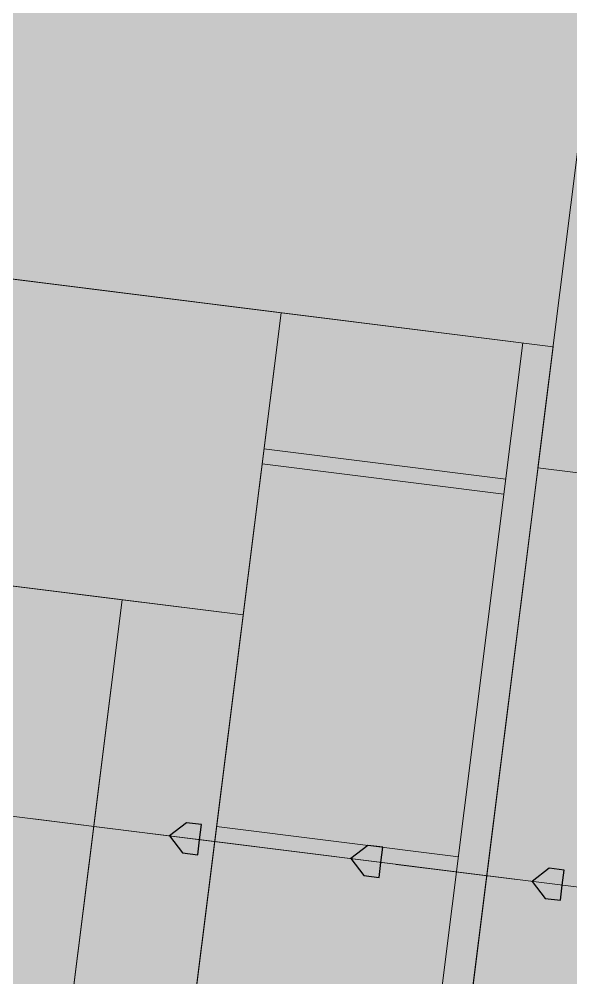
# Model space of a CAD drawing. Header units: metres. Extents: x -4 to 509425, y 7549 to 4732445.
# Drawn here: x 476040.792 to 476041.099, y 4719729.67 to 4719730.202 of the extents above; entities that cross this region are included whole.
import ezdxf

# ---------------------------------------------------------------- set-up
doc = ezdxf.new("R2010")
doc.units = ezdxf.units.M
doc.header["$LTSCALE"] = 0.01
doc.header["$MEASUREMENT"] = 0
doc.layers.get('0').update_dxf_attribs({"lineweight": 0})
doc.layers.add('_SUBESTACIÓN', color=1, linetype='Continuous')
doc.layers.add('SUBESTACION LA VID', color=253, linetype='Continuous')

# ---------------------------------------------------------------- blocks, each defined once
blk = doc.blocks.new('A$Cfff6051d')
at = {"layer": 'SUBESTACION LA VID', "transparency": 33554687}
h = blk.add_hatch(color=256, dxfattribs=at)
h.dxf.hatch_style = 2
h.paths.add_polyline_path([(476040.8926, 4719729.74632), (476040.89365, 4719729.75472), (476040.88525, 4719729.75577), (476040.8758, 4719729.74842), (476040.88314, 4719729.73897), (476040.89154, 4719729.73792)])
h = blk.add_hatch(color=256, dxfattribs=at)
h.dxf.hatch_style = 2
h.paths.add_polyline_path([(476040.8926, 4719729.74632), (476040.89365, 4719729.75472), (476040.88525, 4719729.75577), (476040.8758, 4719729.74842), (476040.88314, 4719729.73897), (476040.89154, 4719729.73792)])
h = blk.add_hatch(color=256, dxfattribs=at)
h.dxf.hatch_style = 2
h.paths.add_polyline_path([(476040.8926, 4719729.74632), (476040.89365, 4719729.75472), (476040.88525, 4719729.75577), (476040.8758, 4719729.74842), (476040.88314, 4719729.73897), (476040.89154, 4719729.73792)])
h = blk.add_hatch(color=256, dxfattribs=at)
h.dxf.hatch_style = 2
h.paths.add_polyline_path([(476040.9934, 4719729.73368), (476040.99446, 4719729.74208), (476040.98606, 4719729.74313), (476040.9766, 4719729.73579), (476040.98395, 4719729.72633), (476040.99235, 4719729.72528)])
h = blk.add_hatch(color=256, dxfattribs=at)
h.dxf.hatch_style = 2
h.paths.add_polyline_path([(476040.9934, 4719729.73368), (476040.99446, 4719729.74208), (476040.98606, 4719729.74313), (476040.9766, 4719729.73579), (476040.98395, 4719729.72633), (476040.99235, 4719729.72528)])
h = blk.add_hatch(color=256, dxfattribs=at)
h.dxf.hatch_style = 2
h.paths.add_polyline_path([(476040.9934, 4719729.73368), (476040.99446, 4719729.74208), (476040.98606, 4719729.74313), (476040.9766, 4719729.73579), (476040.98395, 4719729.72633), (476040.99235, 4719729.72528)])
h = blk.add_hatch(color=256, dxfattribs=at)
h.dxf.hatch_style = 2
h.paths.add_polyline_path([(476041.0942, 4719729.72104), (476041.09526, 4719729.72944), (476041.08686, 4719729.73049), (476041.0774, 4719729.72315), (476041.08475, 4719729.71369), (476041.09315, 4719729.71264)])
h = blk.add_hatch(color=256, dxfattribs=at)
h.dxf.hatch_style = 2
h.paths.add_polyline_path([(476041.0942, 4719729.72104), (476041.09526, 4719729.72944), (476041.08686, 4719729.73049), (476041.0774, 4719729.72315), (476041.08475, 4719729.71369), (476041.09315, 4719729.71264)])
h = blk.add_hatch(color=256, dxfattribs=at)
h.dxf.hatch_style = 2
h.paths.add_polyline_path([(476041.0942, 4719729.72104), (476041.09526, 4719729.72944), (476041.08686, 4719729.73049), (476041.0774, 4719729.72315), (476041.08475, 4719729.71369), (476041.09315, 4719729.71264)])
at = {"layer": 'SUBESTACION LA VID', "lineweight": 15}
for p, q in [((476041.08906, 4719730.02032), (476028.07694, 4719731.65164)), ((476040.91679, 4719729.87127), (476028.19869, 4719731.46573)), ((476040.93786, 4719730.03928), (476040.86519, 4719729.45965)), ((476040.9996, 4719729.4428), (476041.07226, 4719730.02243)), ((476041.0164, 4719729.44069), (476041.08906, 4719730.02032)), ((476041.06279, 4719729.94682), (476040.92838, 4719729.96367)), ((476041.06173, 4719729.93842), (476040.92732, 4719729.95527)), ((476041.153, 4719729.71367), (476039.89295, 4719729.87164)), ((476040.859, 4719729.75053), (476040.8002, 4719729.7579)), ((476040.859, 4719729.75053), (476040.8002, 4719729.7579)), ((476040.859, 4719729.75053), (476040.8002, 4719729.7579)), ((476041.03646, 4719729.73681), (476040.90205, 4719729.75366)), ((476040.9598, 4719729.73789), (476040.901, 4719729.74526)), ((476040.9598, 4719729.73789), (476040.901, 4719729.74526)), ((476041.0354, 4719729.72841), (476040.901, 4719729.74526)), ((476040.9598, 4719729.73789), (476040.901, 4719729.74526)), ((476041.069, 4719729.7242), (476041.0018, 4719729.73262)), ((476041.069, 4719729.7242), (476041.0018, 4719729.73262)), ((476041.069, 4719729.7242), (476041.0018, 4719729.73262))]:
    blk.add_line(p, q, dxfattribs=at)
at = {"layer": 'SUBESTACION LA VID', "lineweight": 0}
blk.add_line((476040.93786, 4719730.03928), (476041.08906, 4719730.02032), dxfattribs=at)
at = {"layer": 'SUBESTACION LA VID', "lineweight": 15}
for points in [[(476040.93786, 4719730.03928), (476038.56056, 4719730.33732)], [(476040.39598, 4719729.93656), (476040.84959, 4719729.87969), (476040.8338, 4719729.75369), (476040.901, 4719729.74526), (476040.93786, 4719730.03928)], [(476040.36543, 4719729.69295), (476040.81905, 4719729.63608), (476040.8338, 4719729.75369), (476040.901, 4719729.74526), (476040.86519, 4719729.45965)], [(476041.34945, 4719729.91941), (476041.45866, 4719729.90572), (476041.59346, 4719730.98097), (476041.21544, 4719731.02836), (476041.08064, 4719729.95311), (476041.18984, 4719729.93942)], [(476041.34945, 4719729.91941), (476041.45866, 4719729.90572), (476041.59346, 4719730.98097), (476041.21544, 4719731.02836), (476041.08064, 4719729.95311), (476041.18984, 4719729.93942)], [(476040.93786, 4719730.03928), (476041.08906, 4719730.02032), (476041.0164, 4719729.44069), (476040.86519, 4719729.45965), (476040.93786, 4719730.03928)], [(476040.88625, 4719729.62766), (476040.81905, 4719729.63608), (476040.84959, 4719729.87969), (476040.91679, 4719729.87127)]]:
    blk.add_lwpolyline(points, dxfattribs=at)
at = {"layer": 'SUBESTACION LA VID'}
for points in [[(476040.8926, 4719729.74632), (476040.89365, 4719729.75472), (476040.88525, 4719729.75577), (476040.8758, 4719729.74842), (476040.88314, 4719729.73897), (476040.89154, 4719729.73792)], [(476040.8926, 4719729.74632), (476040.89365, 4719729.75472), (476040.88525, 4719729.75577), (476040.8758, 4719729.74842), (476040.88314, 4719729.73897), (476040.89154, 4719729.73792)], [(476040.8926, 4719729.74632), (476040.89365, 4719729.75472), (476040.88525, 4719729.75577), (476040.8758, 4719729.74842), (476040.88314, 4719729.73897), (476040.89154, 4719729.73792)], [(476040.9934, 4719729.73368), (476040.99446, 4719729.74208), (476040.98606, 4719729.74313), (476040.9766, 4719729.73579), (476040.98395, 4719729.72633), (476040.99235, 4719729.72528)], [(476040.9934, 4719729.73368), (476040.99446, 4719729.74208), (476040.98606, 4719729.74313), (476040.9766, 4719729.73579), (476040.98395, 4719729.72633), (476040.99235, 4719729.72528)], [(476040.9934, 4719729.73368), (476040.99446, 4719729.74208), (476040.98606, 4719729.74313), (476040.9766, 4719729.73579), (476040.98395, 4719729.72633), (476040.99235, 4719729.72528)], [(476041.0942, 4719729.72104), (476041.09526, 4719729.72944), (476041.08686, 4719729.73049), (476041.0774, 4719729.72315), (476041.08475, 4719729.71369), (476041.09315, 4719729.71264)], [(476041.0942, 4719729.72104), (476041.09526, 4719729.72944), (476041.08686, 4719729.73049), (476041.0774, 4719729.72315), (476041.08475, 4719729.71369), (476041.09315, 4719729.71264)], [(476041.0942, 4719729.72104), (476041.09526, 4719729.72944), (476041.08686, 4719729.73049), (476041.0774, 4719729.72315), (476041.08475, 4719729.71369), (476041.09315, 4719729.71264)]]:
    blk.add_lwpolyline(points, close=True, dxfattribs=at)
at = {"layer": 'SUBESTACION LA VID', "lineweight": 0}
for points in [[(476040.8926, 4719729.74632), (476040.89365, 4719729.75472), (476040.88525, 4719729.75577), (476040.8758, 4719729.74842), (476040.88314, 4719729.73897), (476040.89154, 4719729.73792)], [(476040.8926, 4719729.74632), (476040.89365, 4719729.75472), (476040.88525, 4719729.75577), (476040.8758, 4719729.74842), (476040.88314, 4719729.73897), (476040.89154, 4719729.73792)], [(476040.8926, 4719729.74632), (476040.89365, 4719729.75472), (476040.88525, 4719729.75577), (476040.8758, 4719729.74842), (476040.88314, 4719729.73897), (476040.89154, 4719729.73792)], [(476040.9934, 4719729.73368), (476040.99446, 4719729.74208), (476040.98606, 4719729.74313), (476040.9766, 4719729.73579), (476040.98395, 4719729.72633), (476040.99235, 4719729.72528)], [(476040.9934, 4719729.73368), (476040.99446, 4719729.74208), (476040.98606, 4719729.74313), (476040.9766, 4719729.73579), (476040.98395, 4719729.72633), (476040.99235, 4719729.72528)], [(476040.9934, 4719729.73368), (476040.99446, 4719729.74208), (476040.98606, 4719729.74313), (476040.9766, 4719729.73579), (476040.98395, 4719729.72633), (476040.99235, 4719729.72528)], [(476041.0942, 4719729.72104), (476041.09526, 4719729.72944), (476041.08686, 4719729.73049), (476041.0774, 4719729.72315), (476041.08475, 4719729.71369), (476041.09315, 4719729.71264)], [(476041.0942, 4719729.72104), (476041.09526, 4719729.72944), (476041.08686, 4719729.73049), (476041.0774, 4719729.72315), (476041.08475, 4719729.71369), (476041.09315, 4719729.71264)], [(476041.0942, 4719729.72104), (476041.09526, 4719729.72944), (476041.08686, 4719729.73049), (476041.0774, 4719729.72315), (476041.08475, 4719729.71369), (476041.09315, 4719729.71264)]]:
    blk.add_lwpolyline(points, close=True, dxfattribs=at)

msp = doc.modelspace()

# ---------------------------------------------------------------- hatches: boundary and pattern name
at = {"layer": '_SUBESTACIÓN', "transparency": 33554559}
h = msp.add_hatch(color=1, dxfattribs=at)
h.dxf.hatch_style = 1
h.paths.add_polyline_path([(475968.63988, 4719805.82503), (476089.93862, 4719790.61504), (476078.16862, 4719696.74002), (475956.86864, 4719711.95017)])

# ---------------------------------------------------------------- block references
at = {"linetype": 'Continuous'}
msp.add_blockref('A$Cfff6051d', (0, 0), dxfattribs=at)

doc.saveas('drawing.dxf')
